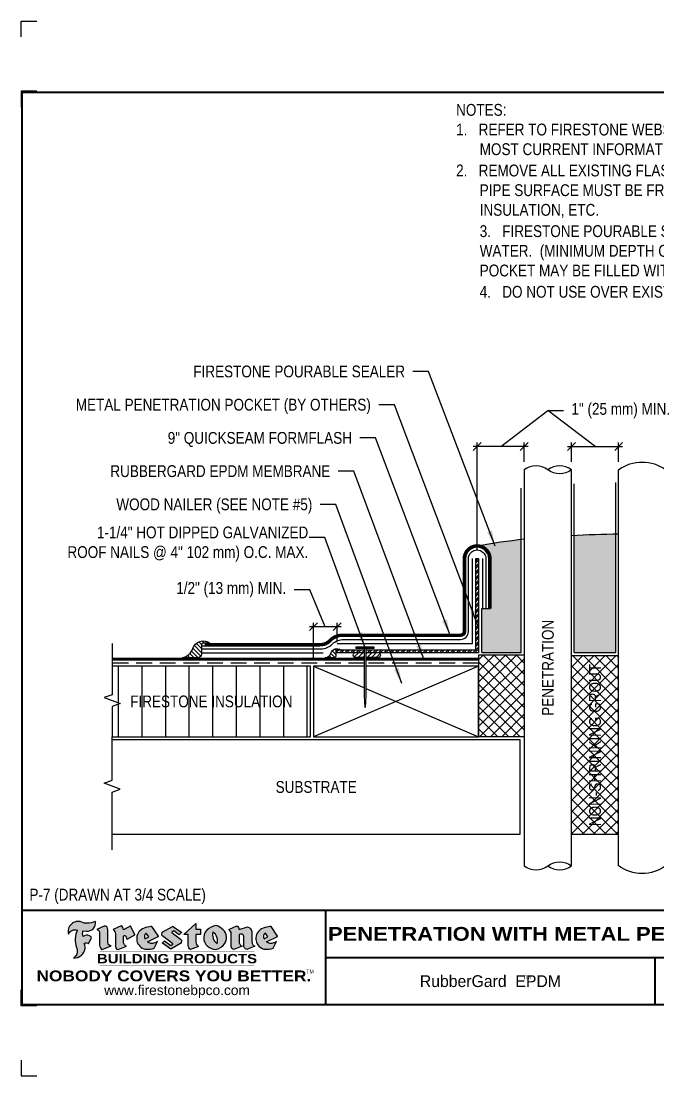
# Model space of a CAD drawing. Header units: inches. Extents: x 143.4 to 163.5, y -283.5 to -266.7.
# Drawn here: x 143.45 to 153.57, y -283.49 to -266.73 of the extents above; entities that cross this region are included whole.
import ezdxf
from ezdxf.enums import TextEntityAlignment as Align

# ---------------------------------------------------------------- set-up
doc = ezdxf.new("R2010")
doc.units = ezdxf.units.IN
doc.header["$MEASUREMENT"] = 0
doc.linetypes.add('HIDDEN', pattern=[0.375, 0.25, -0.125])
doc.layers.get('0').update_dxf_attribs({"linetype": 'CONTINUOUS'})
doc.layers.get('DEFPOINTS').update_dxf_attribs({"linetype": 'CONTINUOUS'})
for name, color, linetype in [('FSBP-ACCESSORY-OTHER', 7, 'CONTINUOUS'), ('FSBP-ADHESIVE', 1, 'HIDDEN'), ('FSBP-ANNO-NOTE', 7, 'CONTINUOUS'), ('FSBP-INSULATION', 7, 'CONTINUOUS'), ('FSBP-MEMBRANE', 7, 'CONTINUOUS'), ('FSBP-OTHER', 7, 'CONTINUOUS'), ('FSBP-SEALANTS', 1, 'CONTINUOUS'), ('FSBP-SUBSTRATE-GENERIC', 9, 'CONTINUOUS'), ('FSBP-TTLB', 7, 'CONTINUOUS'), ('FSBP-TTLB-BORDER', 7, 'CONTINUOUS'), ('FSBP-TTLB-TEXT', 7, 'CONTINUOUS'), ('FSBP-WOOD', 7, 'CONTINUOUS')]:
    doc.layers.add(name, color=color, linetype=linetype)
doc.styles.add('FSBP_ARIAL', font='arial.ttf')
doc.styles.add('FSBP_ARIAL_BOLD', font='')
doc.styles.add('FSBP_ARIAL_NAR', font='ARIALN.TTF')
doc.styles.add('FSBP_BANKGOTHIC', font='bgothm.ttf')
doc.styles.get('FSBP_ARIAL_BOLD').set_extended_font_data('Arial Black')
doc.linetypes.add('ZIGZAG', pattern='A,0.0001,-0.2,[131,ltypeshp.shx,S=0.2,R=0,X=-0.2,Y=0],-0.4,[131,ltypeshp.shx,S=0.2,R=180,X=0.2,Y=0],-0.2', length=0.8001)
doc.dimstyles.new('FSBP-DIM', dxfattribs={"dimtxt": 0.1875, "dimasz": 0.125, "dimexe": 0.0625, "dimexo": 0.125, "dimgap": 0.125, "dimtad": 0, "dimdec": 0, "dimzin": 1, "dimdsep": 46, "dimlunit": 4, "dimtxsty": 'FSBP_ARIAL_NAR', "dimblk": 'OBLIQUE', "dimcen": 0.09375, "dimdle": 0.0625, "dimclrd": 256, "dimclre": 256, "dimclrt": 256, "dimadec": 0, "dimazin": 0, "dimtfac": 1, "dimtdec": 0, "dimtmove": 1, "dimatfit": 3, "dimfxl": 1, "dimtolj": 1, "dimtzin": 0, "dimlwd": -1, "dimlwe": -1, "dimarcsym": 0})
doc.dimstyles.new('FSBP-LEADER', dxfattribs={"dimtxt": 0.1875, "dimasz": 0.25, "dimexe": 0.0625, "dimexo": 0.125, "dimgap": 0.125, "dimtad": 0, "dimtih": 1, "dimtoh": 1, "dimdec": 4, "dimzin": 0, "dimdsep": 46, "dimlunit": 4, "dimtxsty": 'FSBP_ARIAL_NAR', "dimcen": 0.09375, "dimclrd": 256, "dimclre": 256, "dimclrt": 256, "dimadec": 0, "dimazin": 0, "dimtfac": 1, "dimtdec": 4, "dimtofl": 0, "dimtmove": 0, "dimatfit": 3, "dimfxl": 1, "dimtolj": 1, "dimtzin": 0, "dimlwd": -1, "dimlwe": -1, "dimarcsym": 0})

# ---------------------------------------------------------------- blocks, each defined once
blk = doc.blocks.new('TTLB-EPDM_1')
at = {"layer": 'FSBP-TTLB-TEXT'}
h = blk.add_hatch(color=1, dxfattribs=at)
edge = h.paths.add_edge_path()
edge.add_arc((1.037309769669573, -0.1982514792917306), 0.1319107607348553, 264.0410451462098, 370.3106169565175)
edge.add_arc((1.027551646585694, 0.1214293576525799), 0.3273056962876235, 270.05058356628535, 295.23459397187514, ccw=False)
edge.add_arc((1.022801957313345, -0.06680179986895154), 0.1391656561713503, 249.3281275763668, 272.0749124149863, ccw=False)
edge.add_line((0.9736743133014443, -0.1970076156048179), (0.9474927838574558, -0.1852745150568325))
edge.add_arc((0.8939498971398288, -0.3394262635682071), 0.1631857907024099, 70.84590087378872, 194.3325259843273)
edge.add_arc((0.8444260109029493, -0.4259936440910768), 0.1179914261095279, 70.96950098067128, 156.9641407594482, ccw=False)
edge.add_arc((1.153141409296894, -0.4684497516079468), 0.3110405457095052, 150.3231137483159, 203.2084295854517)
edge.add_arc((0.7562495500622943, -0.6412608153899899), 0.1218587156617311, 0.8849157075190988, 24.34668939894999, ccw=False)
edge.add_arc((0.7493781665697374, -0.6475258110744375), 0.1289731377238325, -58.36655102076742, 3.6216782311386737, ccw=False)
edge.add_arc((0.8256699029544474, -0.5792158350996106), 0.1783301886510354, 267.2205474105585, 354.1381621173521)
edge.add_arc((0.7903121048625305, -0.6011409294291745), 0.212787892960859, 0.9996158580669322, 21.00503380861244)
edge.add_arc((1.01880712263941, -0.5666691048185161), 0.05136395668415847, 40.82117713173261, 125.52727787225791, ccw=False)
edge.add_line((1.057676976260041, -0.5330924682126437), (1.102776947655911, -0.4308018311949837))
edge.add_arc((1.040858222524664, -0.4699705673995949), 0.07326744446031509, 32.31675181867256, 66.31481236598174)
edge.add_arc((1.032262518825329, -0.5063316993097662), 0.1102246948011782, 69.8179132332389, 125.254734720681)
edge.add_arc((1.127708877207287, -0.368959353531244), 0.1659710644737306, 164.1569669952081, 196.5811013160487, ccw=False)
edge.add_line((0.9680425188342383, -0.3236487780942383), (1.023615334387159, -0.3294494641845773))
h = blk.add_hatch(color=1, dxfattribs=at)
edge = h.paths.add_edge_path()
edge.add_line((1.275239419159561, -0.6223407783464694), (1.415345367376062, -0.5660418822574371))
edge.add_arc((1.421019305783958, -0.5090099247487757), 0.05731350411836949, 181.9717871001989, 264.31851000495806, ccw=False)
edge.add_line((1.363739737527226, -0.5109819325197265), (1.363412352251203, -0.3102363679013962))
edge.add_arc((1.294263659668751, -0.3103491388303989), 0.06914878453844908, 0.0934405599591014, 72.42834396969012)
edge.add_line((1.315139561173908, -0.2444268274366692), (1.186839444240604, -0.3024209471341379))
edge.add_arc((1.175246268095289, -0.3585110609420917), 0.05727567197445628, -0.017399788185912257, 78.322067691347, ccw=False)
edge.add_line((1.232521937428658, -0.3585284546236807), (1.232574268422297, -0.555126496687123))
edge.add_arc((1.305699496415486, -0.5558575689677219), 0.07312888236350451, 179.4272023230205, 245.3845503102953)
h = blk.add_hatch(color=1, dxfattribs=at)
edge = h.paths.add_edge_path()
edge.add_line((1.792026821926584, -0.3839679064720229), (1.722158956877934, -0.2518542302253621))
edge.add_arc((1.720119655279638, -0.2529327078887852), 0.002306916790721817, 27.87197133405656, 117.3766794470751)
edge.add_line((1.719058846382097, -0.250884159729182), (1.610638460368705, -0.3070279753467702))
edge.add_arc((1.547088841662962, -0.3061026658494403), 0.06355635479880145, 359.165808011073, 425.8793658831422)
edge.add_line((1.573061729235633, -0.2480956029480268), (1.446879247402876, -0.3051325108639702))
edge.add_arc((1.407812067100189, -0.370357133046621), 0.07602957263902092, -3.441403975725109, 59.07992244284969, ccw=False)
edge.add_line((1.483704536400296, -0.3749210150788969), (1.483704536400296, -0.5723838140635706))
edge.add_arc((1.54053746518044, -0.568254406115083), 0.05698275005415228, 184.1557352478595, 255.3066498366543)
edge.add_line((1.526084036778343, -0.6233736605654059), (1.657291340682093, -0.570650514527486))
edge.add_arc((1.688298576827198, -0.5021390388423987), 0.0752015358480571, 207.5160880841914, 245.649226723163, ccw=False)
edge.add_arc((1.721050197024907, -0.4914488168456328), 0.1093332836229113, 179.4823365255141, 204.5537900001094, ccw=False)
edge.add_line((1.611721375809452, -0.4904610114968335), (1.611721375809452, -0.4126404716788983))
edge.add_arc((1.628589765097195, -0.414159299036043), 0.01693662875851176, 28.356188110622725, 174.8549701683585, ccw=False)
edge.add_arc((1.627340435522395, -0.4197189881350504), 0.02111886817708033, 22.216893572439517, 40.10213956426492, ccw=False)
edge.add_line((1.646891420738257, -0.4117336534413738), (1.666638796144639, -0.4549750258192233))
edge.add_arc((1.668737246926742, -0.4540167099035481), 0.002306916790685496, 204.545128184284, 299.6323508190091)
edge.add_line((1.669877862091766, -0.4560219186518992), (1.791128135493295, -0.3870515928837648))
edge.add_line((1.791128135493295, -0.3870515928837648), (1.792026821926584, -0.3839679064720229))
h = blk.add_hatch(color=1, dxfattribs=at)
h.paths.add_polyline_path([(2.063388732080512, -0.2583237030618903, 0.02524281661523788), (2.025024361750752, -0.2610532129309178, 0.1213611957758757), (1.901773912052249, -0.3008158885520373, 0.6151668103976068), (1.93274136141747, -0.6099060679591872, 0.05306812109568645), (1.967936229862175, -0.617865745600497, 0.1150932231766138), (2.099126721549737, -0.5994933789882708), (2.151195569562105, -0.4944891916583316, -0.08755405562188731), (2.104230609512001, -0.5187113292177372, -0.265591761123442), (1.992692314386659, -0.5010701623316862), (2.165347897647223, -0.4141184325909109, 0.4518949533370738), (2.166222728871162, -0.4107679608846269)])
h.paths.add_polyline_path([(2.014217313945437, -0.4188965037300676), (1.951113654018855, -0.4515330109460507, -0.3720533890450154), (1.973177450672722, -0.3607130665457561)], flags=16)
h = blk.add_hatch(color=1, dxfattribs=at)
edge = h.paths.add_edge_path()
edge.add_arc((2.260407392426802, -0.3775796671688782), 0.04152450223225729, 123.20805433950699, 232.2027298779723, ccw=False)
edge.add_line((2.237665217914071, -0.3428366421988329), (2.393535971665983, -0.2540943745380986))
edge.add_arc((2.394677353533142, -0.2560991469722482), 0.002306916790741334, 55.64644466176611, 119.65426054492559, ccw=False)
edge.add_line((2.395979141996861, -0.2541946229174954), (2.531809646140459, -0.3470380726374032))
edge.add_arc((2.530468902927946, -0.3489153772789875), 0.002306916790700397, -42.731101238422525, 54.4661353739603, ccw=False)
edge.add_line((2.532163440279987, -0.3504807552658491), (2.498457913851155, -0.3869673252714421))
edge.add_arc((2.496763376499139, -0.3854019472845934), 0.002306916790672934, 233.7527076894875, 317.26889876138785, ccw=False)
edge.add_line((2.495399362263356, -0.38726241234572), (2.413849913492982, -0.3274738082119626))
edge.add_arc((2.412485899257181, -0.3293342732731342), 0.002306916790720064, 53.75270768979358, 124.4135619297835)
edge.add_line((2.41118211687575, -0.3274311136421062), (2.382933981293377, -0.346782838468144))
edge.add_arc((2.38423776367478, -0.3486859980991606), 0.002306916790694898, 124.4135619293799, 231.8459020253626)
edge.add_line((2.382812599816248, -0.3505000469010184), (2.519899969301207, -0.4581994452042721))
edge.add_arc((2.494247019847682, -0.4908523236374461), 0.04152450223225742, -55.21225898295222, 51.84590202520428, ccw=False)
edge.add_line((2.517938320565804, -0.5249552055672808), (2.364434947484597, -0.6179520922513717))
edge.add_arc((2.36323960192349, -0.6159790200102006), 0.002306916790726996, 233.2955624372927, 301.20872157023314, ccw=False)
edge.add_line((2.361860787187538, -0.6178285429225383), (2.231266621301074, -0.5204709167214361))
edge.add_arc((2.232647938930649, -0.5186232623475259), 0.002306916790697672, 135.5134179846393, 233.21798691998708, ccw=False)
edge.add_line((2.231002150870836, -0.5170067083764565), (2.262839375599356, -0.4845937328397696))
edge.add_arc((2.264485163659225, -0.4862102868108537), 0.002306916790748497, 53.0352839999411, 135.513417985369, ccw=False)
edge.add_line((2.265872365996302, -0.4843670465239001), (2.361834678328762, -0.5565872257804898))
edge.add_arc((2.363221880665761, -0.5547439854936304), 0.002306916790627066, 233.0352840000685, 302.2362632414394)
edge.add_line((2.36445241715569, -0.5566953042850713), (2.39428499383348, -0.5378823484768844))
edge.add_arc((2.393054457343549, -0.5359310296853765), 0.002306916790685166, 302.2362632406177, 412.2027298768422)
edge.add_line((2.394468296066179, -0.5341081404551886), (2.234958295420142, -0.4103916733127022))
h = blk.add_hatch(color=1, dxfattribs=at)
edge = h.paths.add_edge_path()
edge.add_line((2.763460561272041, -0.2072496393923444), (2.763460561272041, -0.2969520779963801))
edge.add_arc((2.765767478062699, -0.2969520779963943), 0.00230691679065842, 179.9999999996471, 269.9999999996471)
edge.add_line((2.765767478062685, -0.2992589947870528), (2.835417693520355, -0.2992589947870528))
edge.add_arc((2.835417693520355, -0.3015659115777538), 0.002306916790701052, 0, 90, ccw=False)
edge.add_line((2.837724610311056, -0.3015659115777538), (2.837724610311056, -0.3790761307453892))
edge.add_arc((2.83541769352037, -0.3790761307453749), 0.002306916790686842, 269.99999999964706, 359.99999999964706, ccw=False)
edge.add_line((2.835417693520355, -0.3813830475360618), (2.765767478062685, -0.3813830475360618))
edge.add_arc((2.765767478062699, -0.3836899643267202), 0.00230691679065842, 90.00000000035294, 180.0000000003529)
edge.add_line((2.763460561272041, -0.3836899643267344), (2.763460561272041, -0.5033995910642801))
edge.add_arc((2.836735953378943, -0.5071368822038516), 0.07337063740681413, 177.0802527808789, 245.3249543133826)
edge.add_line((2.806105814540615, -0.5738080530967267), (2.674529557384915, -0.6226036013049594))
edge.add_arc((2.708610405062069, -0.564298408791804), 0.06753517344606039, 177.0345319916277, 239.6926428024901, ccw=False)
edge.add_line((2.641165668230087, -0.560804539009709), (2.641165668230087, -0.3836899643267344))
edge.add_arc((2.638858751439429, -0.3836899643267202), 0.00230691679065842, 359.9999999996471, 449.999999999647)
edge.add_line((2.638858751439443, -0.3813830475360618), (2.572857950769389, -0.3813830475360618))
edge.add_line((2.572857950769389, -0.3813830475360618), (2.763460561272041, -0.2072496393923444))
h = blk.add_hatch(color=1, dxfattribs=at)
edge = h.paths.add_edge_path(flags=16)
edge.add_arc((2.940363509127394, -0.4847985213681437), 0.1684614578629418, 344.5558804047865, 417.0140046669545)
edge.add_arc((3.194458079644619, -0.3883534532477785), 0.1684614578629414, 164.5558804047864, 237.0140046669546)
edge = h.paths.add_edge_path()
edge.add_arc((3.069375116502199, -0.4399344555144872), 0.1828726885096673, 136.0914512150047, 191.213418978326)
edge.add_arc((3.064939550433406, -0.4318234379590333), 0.1803148804748503, 194.0167254156723, 240.6663730831859)
edge.add_arc((3.098047041778981, -0.3845058757092554), 0.2378525180183701, 239.2975390661776, 264.2889872773176)
edge.add_arc((3.04884478212623, -0.4190232383793012), 0.203760689247156, 277.1986764832036, 326.503572961274)
edge.add_arc((3.077739326803546, -0.4341046616465112), 0.171374865791709, 325.3768876809902, 406.3828327799087)
edge.add_arc((3.011839488065919, -0.4896144380417797), 0.2571945645850002, 44.28462553519766, 73.82901434867304)
edge.add_arc((3.117152499586992, -0.4983433120546693), 0.2579560664039132, 97.50292863483666, 134.1039137579027)
h = blk.add_hatch(color=1, dxfattribs=at)
edge = h.paths.add_edge_path()
edge.add_line((3.322690228557462, -0.5721896537377091), (3.322690228557462, -0.3749210150788969))
edge.add_arc((3.246797759257384, -0.3703571330465745), 0.076029572638996, 356.5585960242387, 419.0799224428129)
edge.add_line((3.285864939560099, -0.3051325108639702), (3.412047421392799, -0.2480956029480268))
edge.add_arc((3.386074533820159, -0.3061026658494941), 0.06355635479883807, 0.3962622833877276, 65.87936588318718, ccw=False)
edge.add_line((3.449629368605429, -0.3056631084210863), (3.580526418688805, -0.2593848434574539))
edge.add_arc((3.555744121700958, -0.3530904070730321), 0.09692726601172152, 2.366977007666776, 75.18615851992018, ccw=False)
edge.add_line((3.652588689330287, -0.3490873311063041), (3.652588689330287, -0.4883770011386872))
edge.add_arc((3.761877549389556, -0.4914934052703811), 0.1093332836229047, 178.3666365323574, 204.5537900000422)
edge.add_arc((3.729125929191727, -0.5021836272670953), 0.07520153584796169, 207.5160880841711, 245.2240541443093)
edge.add_line((3.697611150971852, -0.5704631245385627), (3.572585913552643, -0.6207021253773775))
edge.add_arc((3.59534718600759, -0.5526356419907701), 0.07177131519198746, 180.3328587115751, 251.51018566665869, ccw=False)
edge.add_line((3.523577081955409, -0.5530525936986663), (3.523577081955409, -0.4153032515383615))
edge.add_arc((3.486319529276879, -0.4148773504126441), 0.0372599868942854, 359.3450650296066, 449.0500281941028)
edge.add_arc((3.482769874121713, -0.4419622099033496), 0.06447454900600783, 86.29402372314017, 119.8211331593848)
edge.add_line((3.450707067966732, -0.3860252459975726), (3.450707067966732, -0.4904610114968335))
edge.add_arc((3.560035889182251, -0.491448816845647), 0.1093332836229751, 179.4823365255069, 204.5537900001023)
edge.add_arc((3.527284268984408, -0.5021390388424952), 0.07520153584796385, 207.5160880841699, 245.6492267231416)
edge.add_line((3.496277032839316, -0.570650514527486), (3.365069728935509, -0.6233736605654059))
edge.add_arc((3.37950248606194, -0.5682868177318081), 0.05694615642555727, 183.9298782390169, 255.318496325343, ccw=False)
h = blk.add_hatch(color=1, dxfattribs=at)
h.paths.add_polyline_path([(3.957695472291277, -0.2583237030618903, 0.02524281661523822), (3.919331101961575, -0.2610532129309178, 0.1085638477195505), (3.807890832595604, -0.2939221658134414, 0.6425897848490651), (3.827048101628293, -0.6099060679591872, 0.05306812109569052), (3.862242970072884, -0.617865745600497, 0.1150932231766133), (3.993433461760503, -0.5994933789882708), (4.045502309772871, -0.4944891916583316, -0.08755405562189084), (3.998537349722767, -0.5187113292177372, -0.2655917611234366), (3.886999054597368, -0.5010701623316862), (4.059654637857989, -0.4141184325909109, 0.4518949533370731), (4.060529469081928, -0.4107679608846269)])
h.paths.add_polyline_path([(3.90852405415626, -0.4188965037300676), (3.845420394229677, -0.4515330109460507, -0.3720533890450147), (3.867484190883488, -0.3607130665457561)], flags=16)
at = {"layer": 'DEFPOINTS', "linetype": 'Continuous', "ltscale": 1.75}
for points in [[(-0.015625, 13.88083333333333), (-0.015625, 14.13083333333333), (0.234375, 14.13083333333333)], [(-0.015625, -2.380833333333342), (-0.015625, -2.630833333333342), (0.234375, -2.630833333333342)]]:
    blk.add_lwpolyline(points, dxfattribs=at)
at = {"layer": 'DEFPOINTS', "color": 1}
for points in [[(0.234375, 13.015625), (-0.015625, 13.015625), (-0.015625, 12.765625)], [(0.234375, -1.515625), (-0.015625, -1.515625), (-0.015625, -1.265625)]]:
    blk.add_lwpolyline(points, dxfattribs=at)
at = {"layer": 'FSBP-TTLB', "const_width": 0.03125}
for points in [[(0, 0), (0, -1.5), (20, -1.5), (20, 0), (0, 0)], [(4.825208527206769, 0), (4.825208527206769, -0.75)], [(4.825208527206769, -0.75), (15.84028770518938, -0.75)], [(4.825208527206769, -0.75), (4.825208527206769, -1.5)]]:
    blk.add_lwpolyline(points, dxfattribs=at)
at = {"layer": 'FSBP-TTLB-BORDER', "const_width": 0.03125}
blk.add_lwpolyline([(20, 0), (20, 13), (0, 13), (0, 0)], dxfattribs=at)
at = {"layer": 'FSBP-TTLB-TEXT', "color": 1}
blk.add_line((0.7358432058323388, -0.379822754145593), (0.7358432058323388, -0.379822754145593), dxfattribs=at)
for points in [[(1.023615323725323, -0.3294494630716969, 0.5000510906601082), (1.167090420776901, -0.1746414942047778, -0.1103304102359608), (1.027840608309816, -0.2058762110801382, -0.09957876667165425), (0.9736743133014443, -0.1970076156048179), (0.9474927838574558, -0.1852745150568325, 0.5978159689075124), (0.7358432058323388, -0.379822754145593, -0.3938834584182213), (0.8828996422548698, -0.3144510229727047, 0.2349406564350952), (0.86727108227484, -0.5910237178633082, -0.1027304183841549), (0.8780937320133262, -0.6393788197974146, -0.2772692352614086), (0.8170223912655956, -0.7573362346216896, 0.3985429150902959), (1.003067614090241, -0.5974286950643517, 0.0875124847930418), (0.9889600163401155, -0.5248671157293501, -0.3874031597924062), (1.057676976260041, -0.5330924682126437), (1.102776947655911, -0.4308018311949837, 0.1494423498871741), (1.07029056398062, -0.4028746979725923, 0.2467195073738216), (0.9686394281704906, -0.4163228904100862, -0.1424285161541127), (0.9680425188342383, -0.3236487780942383), (1.023615334387159, -0.3294494641845773)], [(2.166222728871162, -0.4107679608846269), (2.063388732080512, -0.2583237030618903, 0.02524281661523788), (2.025024361750752, -0.2610532129309178, 0.1085638477195265), (1.913584092384895, -0.2939221658134414, 0.6425897848491228), (1.93274136141747, -0.6099060679591872, 0.05306812109568648), (1.967936229862175, -0.617865745600497, 0.1150932231766137), (2.099126721549737, -0.5994933789882708), (2.151195569562105, -0.4944891916583316, -0.0875540556218873), (2.104230609512001, -0.5187113292177372, -0.2655917611234418), (1.992692314386659, -0.5010701623316862), (2.165347897647223, -0.4141184325909109)], [(2.763460561272041, -0.2072496393923444), (2.763460561272041, -0.2969520779963801, 0.4142135623730958), (2.765767478062685, -0.2992589947870528), (2.835417693520355, -0.2992589947870528, -0.414213562373095), (2.837724610311056, -0.3015659115777538), (2.837724610311056, -0.3790761307453892, -0.4142135623730938), (2.835417693520355, -0.3813830475360618), (2.765767478062685, -0.3813830475360618, 0.4142135623730958), (2.763460561272041, -0.3836899643267344), (2.763460561272041, -0.5033995910642801, 0.3068985753588853), (2.806105814540615, -0.5738080530967267), (2.674529557384915, -0.6226036013049594, -0.2804194150632976), (2.641165668230087, -0.560804539009709), (2.641165668230087, -0.3836899643267344, 0.414213562373095), (2.638858751439443, -0.3813830475360618), (2.572857950769389, -0.3813830475360618), (2.763460561272041, -0.2072496393923444)], [(4.060529469081928, -0.4107679608846269), (3.957695472291277, -0.2583237030618903, 0.02524281661523788), (3.919331101961575, -0.2610532129309178, 0.1085638477195265), (3.807890832595604, -0.2939221658134414, 0.6425897848491228), (3.827048101628293, -0.6099060679591872, 0.05306812109568648), (3.862242970072884, -0.617865745600497, 0.1150932231766137), (3.993433461760503, -0.5994933789882708), (4.045502309772871, -0.4944891916583316, -0.0875540556218873), (3.998537349722767, -0.5187113292177372, -0.2655917611234418), (3.886999054597368, -0.5010701623316862), (4.059654637857989, -0.4141184325909109)], [(4.059654637857989, -0.4141184325909109, 0.4518949533370731), (4.060529469081928, -0.4107679608846269, 0.4518949533370731)]]:
    blk.add_lwpolyline(points, format="xyb", dxfattribs=at)
for points in [[(1.275239419159561, -0.6223407783464694), (1.415345367376062, -0.5660418822574371, -0.3756100036733062), (1.363739737527226, -0.5109819325197265), (1.363412352251203, -0.3102363679013962, 0.3265360292958048), (1.315139561173908, -0.2444268274366692), (1.186839444240604, -0.3024209471341379, -0.3557863980845349), (1.232521937428658, -0.3585284546236807), (1.232574268422297, -0.555126496687123, 0.2960110723418457)], [(1.792026821926584, -0.3839679064720229), (1.722158956877934, -0.2518542302253621, 0.4116839150163434), (1.719058846382097, -0.250884159729182), (1.610638460368705, -0.3070279753467702, 0.2996033003794034), (1.573061729235633, -0.2480956029480268), (1.446879247402876, -0.3051325108639702, -0.2797757560995365), (1.483704536400296, -0.3749210150788969), (1.483704536400296, -0.5723838140635706, 0.320828638474519), (1.526084036778343, -0.6233736605654059), (1.657291340682093, -0.570650514527486, -0.1679398621276611), (1.621603752698661, -0.5368819723450571, -0.1098333365370753), (1.611721375809452, -0.4904610114968335), (1.611721375809452, -0.4126404716788983, -0.743334502655012), (1.64349420176768, -0.4061152228778298, -0.07819791644735608), (1.646891420738257, -0.4117336534413738), (1.666638796144639, -0.4549750258192233, 0.4404648714563479), (1.669877862091766, -0.4560219186518992), (1.791128135493295, -0.3870515928837648)], [(2.234958295420142, -0.4103916733127022, -0.5150044486718882), (2.237665217914071, -0.3428366421988329), (2.393535971665983, -0.2540943745380986, -0.2867822934100265), (2.395979141996861, -0.2541946229174954), (2.531809646140459, -0.3470380726374032, -0.4515027974650387), (2.532163440279987, -0.3504807552658491), (2.498457913851155, -0.3869673252714421, -0.3814439164929681), (2.495399362263356, -0.38726241234572), (2.413849913492982, -0.3274738082119626, 0.3184718635035665), (2.41118211687575, -0.3274311136421062), (2.382933981293377, -0.346782838468144, 0.5064094529656681), (2.382812599816248, -0.3505000469010184), (2.519899969301207, -0.4581994452042721, -0.5043597839115849), (2.517938320565804, -0.5249552055672808), (2.364434947484597, -0.6179520922513717, -0.3053163970316367), (2.361860787187538, -0.6178285429225383), (2.231266621301074, -0.5204709167214361, -0.4541703869768119), (2.231002150870836, -0.5170067083764565), (2.262839375599356, -0.4845937328397696, -0.3762644290664977), (2.265872365996302, -0.4843670465239001), (2.361834678328762, -0.5565872257804898, 0.3114700032088108), (2.36445241715569, -0.5566953042850713), (2.39428499383348, -0.5378823484768844, 0.520381097387146), (2.394468296066179, -0.5341081404551886)], [(2.937624918725987, -0.3131105398334029, 0.2452625673097023), (2.889993533867141, -0.4754966266250307, 0.2064059665179019), (2.976604338974084, -0.5890186876871866, 0.1094800500670344), (3.074378098474654, -0.6211778035979165, 0.2185147641853038), (3.218764944843201, -0.5314757029352819, 0.3689489483072479), (3.195959963110113, -0.3100352223135445, 0.1296305888694145), (3.0834694040758, -0.242595816912754, 0.1610736375384317)], [(3.322690228557462, -0.5721896537377091), (3.322690228557462, -0.3749210150788969, 0.2797757560995341), (3.285864939560099, -0.3051325108639702), (3.412047421392799, -0.2480956029480268, -0.2937618496109166), (3.449629368605429, -0.3056631084210863), (3.580526418688805, -0.2593848434574539, -0.3288760160581939), (3.652588689330287, -0.3490873311063041), (3.652588689330287, -0.4883770011386872, 0.114762897203527), (3.662431105063263, -0.536926560769686, 0.166032965990522), (3.697611150971852, -0.5704631245385627), (3.572585913552643, -0.6207021253773775, -0.3209557512194564), (3.523577081955409, -0.5530525936986663), (3.523577081955409, -0.4153032515383615, 0.4127061514896111), (3.48693727661589, -0.3776224848030694, 0.1473421876160361), (3.450707067966732, -0.3860252459975726), (3.450707067966732, -0.4904610114968335, 0.1098333365370753), (3.460589444855941, -0.5368819723450855, 0.1679398621276611), (3.496277032839316, -0.570650514527486), (3.365069728935509, -0.6233736605654059, -0.3219729545308964), (3.322690228557462, -0.5721896537377091, 29.1476284739)], [(1.951113654018855, -0.4515330109460507), (2.014217313945437, -0.4188965037300676), (1.973177450672722, -0.3607130665457561, 0.3720533890450154)], [(3.10274193015772, -0.5296595419651595, 0.3271311138286319), (3.032079658614293, -0.3434924326507627, 0.3271311138286322)], [(3.845420394229677, -0.4515330109460507), (3.90852405415626, -0.4188965037300676), (3.867484190883488, -0.3607130665457561, 0.3720533890450154)]]:
    blk.add_lwpolyline(points, format="xyb", close=True, dxfattribs=at)
at = {"layer": 'FSBP-TTLB-TEXT'}
for points, const_width in [([(1.233926579809207, -0.6584455781731435), (3.691229482685259, -0.6584455781731577)], 0.0078125), ([(10.06152282927678, -0.75), (10.06152282927678, -1.5)], 0.03125), ([(1.233926579809207, -0.8761560960495984), (3.691229482685259, -0.8761560960495842)], 0.0078125)]:
    blk.add_lwpolyline(points, dxfattribs=dict(at, const_width=const_width))
at = {"layer": 'FSBP-TTLB-TEXT', "color": 1}
for centre, start, end in [((1.789987520328282, -0.3850463841354355), 299.6323508193319, 27.87197133380463), ((2.164310260790558, -0.412058050385383), 296.7304547840455, 34.00233684987403)]:
    blk.add_arc(centre, 0.00230691679068068, start, end, dxfattribs=at)
at = {"layer": 'FSBP-TTLB-TEXT', "lineweight": 18, "style": 'FSBP_ARIAL_BOLD'}
blk.add_text('BUILDING PRODUCTS', height=0.1484375, dxfattribs=at).set_placement((2.462578031247233, -0.7673008371113639), align=Align.MIDDLE_CENTER)
at = {"layer": 'FSBP-TTLB-TEXT', "color": 1}
for s, height, style, p in [('NOBODY COVERS YOU BETTER.', 0.171875, 'FSBP_ARIAL_BOLD', (2.412604263603384, -1.041650450587369)), ('TM', 0.0625, 'FSBP_BANKGOTHIC', (4.576671173373001, -0.9725745042934193))]:
    blk.add_text(s, height=height, dxfattribs=dict(at, style=style)).set_placement(p, align=Align.MIDDLE_CENTER)
at = {"layer": 'FSBP-TTLB-TEXT'}
for s, height, style, p in [('RubberGard  EPDM', 0.1875, 'FSBP_BANKGOTHIC', (7.443365678241776, -1.125)), ('TM', 0.0625, 'FSBP_BANKGOTHIC', (8.023397742165457, -1.062518816683806)), ('www.firestonebpco.com', 0.15625, 'FSBP_ARIAL', (2.462578031247233, -1.268657306740124))]:
    blk.add_text(s, height=height, dxfattribs=dict(at, style=style)).set_placement(p, align=Align.MIDDLE_CENTER)
for tag, height, style, p in [('MAXIMUM_WARRANTY', 0.1875, 'FSBP_ARIAL_BOLD', (18.03987100774941, 0.2240244307510579)), ('ACCPT_SYSTEMS', 0.21875, 'FSBP_ARIAL', (12.49438170418193, -1.125))]:
    blk.add_attdef(tag, text='', height=height, dxfattribs=dict(at, style=style)).set_placement(p, align=Align.MIDDLE_LEFT)
for tag, height, style, p in [('DETAIL_DESCP_LINE_1', 0.21875, 'FSBP_ARIAL_BOLD', (10.33118450231211, -0.3736318192489421)), ('ISSUE_REV_DATE', 0.21875, 'FSBP_ARIAL', (16.84069633627263, -0.7282559425942452)), ('DETAIL_NUMBER', 0.4375, 'FSBP_ARIAL', (18.91941590748775, -0.8931630692489421))]:
    blk.add_attdef(tag, text='', height=height, dxfattribs=dict(at, style=style)).set_placement(p, align=Align.MIDDLE_CENTER)
blk = doc.blocks.new('_OBLIQUE')
at = {"color": 0, "linetype": 'ByBlock'}
blk.add_line((-0.5, -0.5), (0.5, 0.5), dxfattribs=at)
blk = doc.blocks.new('*D4')
at = {"layer": 'DEFPOINTS', "color": 0, "transparency": 16777216}
for p in [(148.0946951675254, -276.3491102625803), (148.4696951675254, -276.7182602134812), (148.0946951675254, -276.9744951200319)]:
    blk.add_point(p, dxfattribs=at)
at = {"layer": 'FSBP-ANNO-NOTE', "transparency": 16777216}
for p, q in [((148.0352558719007, -275.7622619946077), (147.7852558719007, -275.7622619946077)), ((148.2821951675254, -276.3491102625803), (148.0352558719007, -275.7622619946077)), ((148.5321951675254, -276.3491102625803), (148.0321951675254, -276.3491102625803)), ((148.0946951675254, -276.8494951200319), (148.0946951675254, -276.2866102625803)), ((148.4696951675254, -276.5932602134812), (148.4696951675254, -276.2866102625803))]:
    blk.add_line(p, q, dxfattribs=at)
at = {"layer": 'FSBP-ANNO-NOTE', "transparency": 16777216, "xscale": 0.125, "yscale": 0.125, "zscale": 0.125, "rotation": 180}
blk.add_blockref('_OBLIQUE', (148.0946951675254, -276.3491102625803), dxfattribs=at)
at = {"layer": 'FSBP-ANNO-NOTE', "transparency": 16777216, "xscale": 0.125, "yscale": 0.125, "zscale": 0.125}
blk.add_blockref('_OBLIQUE', (148.4696951675254, -276.3491102625803), dxfattribs=at)
at = {"layer": 'FSBP-ANNO-NOTE', "transparency": 16777216, "insert": (147.6602558719007, -275.7622619946077), "char_height": 0.1875, "attachment_point": 6, "style": 'FSBP_ARIAL_NAR'}
blk.add_mtext('\\A1;1/2" (13 mm) MIN.', dxfattribs=at)
blk = doc.blocks.new('*D5')
at = {"layer": 'DEFPOINTS', "color": 0, "transparency": 16777216}
for p in [(150.6962576675254, -273.4866746637776), (151.4442508061703, -273.8558246146786), (150.6962576675254, -275.2651352134812)]:
    blk.add_point(p, dxfattribs=at)
at = {"layer": 'FSBP-ANNO-NOTE', "transparency": 16777216}
for p, q in [((151.0702542368479, -273.4866746637776), (151.8192508061704, -272.9158336573396)), ((151.8192508061704, -272.9158336573396), (152.0692508061704, -272.9158336573396)), ((151.5067508061703, -273.4866746637776), (150.6337576675254, -273.4866746637776)), ((150.6962576675254, -275.1401352134812), (150.6962576675254, -273.4241746637776)), ((151.4442508061703, -273.7308246146786), (151.4442508061703, -273.4241746637776))]:
    blk.add_line(p, q, dxfattribs=at)
at = {"layer": 'FSBP-ANNO-NOTE', "transparency": 16777216, "xscale": 0.125, "yscale": 0.125, "zscale": 0.125, "rotation": 180}
blk.add_blockref('_OBLIQUE', (150.6962576675254, -273.4866746637776), dxfattribs=at)
at = {"layer": 'FSBP-ANNO-NOTE', "transparency": 16777216, "xscale": 0.125, "yscale": 0.125, "zscale": 0.125}
blk.add_blockref('_OBLIQUE', (151.4442508061703, -273.4866746637776), dxfattribs=at)
at = {"layer": 'FSBP-ANNO-NOTE', "transparency": 16777216, "insert": (152.1942508061704, -272.9158336573396), "char_height": 0.1875, "attachment_point": 4, "style": 'FSBP_ARIAL_NAR'}
blk.add_mtext('\\A1;1" (25 mm) MIN.', dxfattribs=at)
blk = doc.blocks.new('FSBP_HOT-DIPPED-NAIL')
at = {"layer": 'FSBP-ACCESSORY-OTHER'}
blk.add_lwpolyline([(0, 0.1875), (0, -0.1875), (-0.03125, -0.1875), (-0.03125000000005684, 0.1875)], close=True, dxfattribs=at)
blk.add_lwpolyline([(0, 0.015625), (1, 0.015625), (1.25, 0), (1, -0.015625), (0, -0.015625)], dxfattribs=at)

msp = doc.modelspace()

# ---------------------------------------------------------------- hatches: boundary and pattern name
at = {"layer": 'FSBP-ACCESSORY-OTHER'}
h = msp.add_hatch(dxfattribs=at)
h.set_pattern_fill('STEEL', color=256, scale=0.5, style=0)
h.set_pattern_definition([(45, (0.1360484307008392, -69.22703899694173), (-0.04419417382415922, 0.04419417382415922), []), (45, (0.1360484307008392, -69.19578899694173), (-0.04419417382415922, 0.04419417382415922), [])])
h.paths.add_polyline_path([(150.7196951675254, -275.2651352134812), (150.6728201675254, -275.2651352134812), (150.6728201675254, -276.7182602134812), (150.4970389175254, -276.7182602134812), (148.9266751215267, -276.7182602134812), (148.9266751215267, -276.7651352134812), (150.7196951675254, -276.7651352134812)])
h.paths.add_polyline_path([(148.9032376215267, -276.7182602134812), (148.4696951675254, -276.7182602134812), (148.4696951675254, -276.7651352134812), (148.9032376215267, -276.7651352134812)])
at = {"layer": 'FSBP-INSULATION'}
h = msp.add_hatch(dxfattribs=at)
h.set_pattern_fill('LINE', color=256, scale=3, angle=90, style=0)
h.set_pattern_definition([(90, (-0.5045765692993882, -73.90623597925111), (-0.375, 2.296136913416957e-17), [])])
h.paths.add_polyline_path([(148.0478201675254, -278.0994951200319), (148.0478201675254, -276.9744951200319), (144.8937075868823, -276.9744951200319), (144.8937075868822, -277.4304137448133), (144.7649195828453, -277.4772887448133), (145.0224955909191, -277.5710387448133), (144.8937075868823, -277.6179137448133), (144.8937075868823, -278.0994951200319)])
h.paths.add_polyline_path([(145.1334194877086, -277.6824483089812), (147.808108266699, -277.6824483089812), (147.808108266699, -277.3914140320371), (145.1334194877086, -277.3914140320371)], flags=24)
at = {"layer": 'FSBP-OTHER'}
h = msp.add_hatch(dxfattribs=at)
h.set_pattern_fill('ANSI37', color=256, style=0)
h.set_pattern_definition([(45, (6.252776074688882e-13, -74.7490746702932), (-0.08838834764831843, 0.08838834764831845), []), (135, (6.252776074688882e-13, -74.7490746702932), (-0.08838834764831845, -0.08838834764831843), [])])
h.paths.add_polyline_path([(151.4442508061703, -276.799272389991), (150.7245215564383, -276.799272389991), (150.7245215564383, -278.0994951200319), (151.4442508061703, -278.0994951200319)])
h.paths.add_polyline_path([(152.1942508061703, -279.6463701200319), (152.9442508061703, -279.6463701200319), (152.9442508061703, -276.814301703492), (152.1942508061703, -276.814301703492)])
h.paths.add_polyline_path([(154.4442508061703, -278.0994951200319), (155.1639800559024, -278.0994951200319), (155.1639800559025, -276.799272389991), (154.4442508061703, -276.799272389991)])
h.paths.add_polyline_path([(152.7147679446423, -279.5674245031671), (152.7147679446423, -276.8932473203567), (152.4237336676983, -276.8932473203567), (152.4237336676983, -279.5674245031671)], flags=24)
at = {"layer": 'FSBP-SEALANTS'}
h = msp.add_hatch(dxfattribs=at)
h.set_pattern_fill('AR-SAND', color=256, scale=0.025, style=0)
h.set_pattern_definition([(37.50000000000001, (0.1360484307008392, -69.22703899694173), (-0.001574833952740204, 0.04817059422532897), [0, -0.03800000000000001, 0, -0.0425, 0, -0.040625]), (7.499999999999999, (0.1360484307008392, -69.22703899694173), (0.04424441763169318, 0.07055365163074351), [0, -0.0205, 0, -0.03425, 0, -0.013125]), (327.5, (0.1052984307008392, -69.22703899694173), (0.07785354654378739, 0.0001414763384241069), [0, -0.0125, 0, -0.04500000000000001, 0, -0.05875]), (317.5, (0.1052984307008392, -69.22703899694173), (0.07515316511430735, 0.02194188912335623), [0, -0.00625, 0, -0.0295, 0, -0.03375])])
h.paths.add_polyline_path([(151.3973758061699, -274.9594109868241, 0.01161937115672011), (150.6958493009532, -275.0623490956107, -0.4043529632896356), (150.9042508061704, -275.2638264394354), (150.9042508061702, -276.0620102134812), (150.7707714100911, -276.0620102134812), (150.7707714100911, -276.7576654110557), (151.3973758061699, -276.7576654110557)])
h.paths.add_polyline_path([(152.9018384921515, -274.8746749144419, 0.01228106908814885), (152.2382720996713, -274.8977507599996), (152.2382720996713, -276.7576654110557), (152.9018384921515, -276.7576654110557)])
h.paths.add_polyline_path([(154.9842508061703, -275.2638264394354, -0.4043529632895168), (155.1926523113873, -275.0623490956107, 0.01174016976443966), (154.4838094136898, -274.9585123316591), (154.4838094136899, -276.753256559679), (155.1194018413161, -276.753256559679), (155.1194018413161, -276.0620102134812), (154.9842508061704, -276.0620102134812)])
h = msp.add_hatch(dxfattribs=at)
h.set_pattern_fill('ANSI31', color=256, scale=0.375, angle=90, style=0)
h.set_pattern_definition([(135, (-2.056929089645081, -17.6187272489953), (-0.03314563036811942, -0.03314563036811941), [])])
edge = h.paths.add_edge_path()
edge.add_line((146.4471807007321, -276.6096994964827), (146.3468509232206, -276.6096994964827))
edge.add_arc((146.3468509232206, -276.6409494964827), 0.03125, 90, 180)
edge.add_line((146.3156009232206, -276.6409494964827), (146.3156009232206, -276.7806369964827))
edge.add_arc((146.2531009232206, -276.7806369964827), 0.0625, -89.99999999997402, 0, ccw=False)
edge.add_line((146.2531009232206, -276.8431369964827), (146.0136730988989, -276.8431369964827))
edge.add_arc((145.9673576979255, -276.6281923262771), 0.2198779834751552, 282.1599411504431, 341.8454340414346)
edge.add_arc((146.3434879843821, -276.7520654319648), 0.1761256341641532, 53.93214887801912, 161.6790738367775, ccw=False)
h = msp.add_hatch(dxfattribs=at)
h.set_pattern_fill('ANSI31', color=256, scale=0.375, angle=90, style=0)
h.set_pattern_definition([(135, (0, 0), (-0.03314563036811942, -0.03314563036811941), [])])
edge = h.paths.add_edge_path()
edge.add_line((148.526883140707, -276.7182602134812), (148.4696951675254, -276.7182602134812))
edge.add_arc((148.4696951675254, -276.7360727134812), 0.01781249999993406, 89.99999999981716, 179.9999999998171)
edge.add_line((148.4518826675254, -276.7360727134811), (148.4518826675254, -276.8075119964826))
edge.add_arc((148.4162576675254, -276.8075119964827), 0.03562500000003865, -89.9999999999086, 9.140421752817929e-11, ccw=False)
edge.add_line((148.4162576675255, -276.8431369964827), (148.2797838076621, -276.8431369964826))
edge.add_arc((148.2637517009451, -276.7286942719036), 0.1155602252284038, 277.9745821090854, 340.1932145819323)
edge.add_arc((148.4677782923875, -276.799408796706), 0.1003916114735466, 53.932148877973304, 161.6790738367333, ccw=False)
h = msp.add_hatch(dxfattribs=at)
h.set_pattern_fill('ANSI31', color=256, scale=0.4, style=0)
h.set_pattern_definition([(45, (-88.50457656929939, -126.441235979251), (-0.03535533905932738, 0.03535533905932738), [])])
h.paths.add_polyline_path([(149.1297744735274, -276.7651352134812), (148.9266751215267, -276.7651352134812), (148.9266751215267, -276.8326352134812), (149.1297744735274, -276.8326352134812, 1)])
h.paths.add_polyline_path([(148.9032376215267, -276.7651352134812), (148.7547744735274, -276.7651352134812, 1), (148.7547744735274, -276.8326352134812), (148.9032376215267, -276.8326352134812)])

# ---------------------------------------------------------------- linework, layer by layer
at = {"layer": 'FSBP-ACCESSORY-OTHER'}
for points in [[(148.9266751215267, -276.7182602134812), (150.4970389175254, -276.7182602134812), (150.6728201675254, -276.7182602134812), (150.6728201675254, -275.2651352134812), (150.7196951675254, -275.2651352134812), (150.7196951675254, -276.7651352134812), (150.7196951675254, -276.7651352134812), (148.9266751215267, -276.7651352134812)], [(148.9032376215267, -276.7651352134812), (148.4696951675254, -276.7651352134812), (148.4696951675254, -276.7182602134812), (148.9032376215267, -276.7182602134812)]]:
    msp.add_lwpolyline(points, dxfattribs=at)
at = {"layer": 'FSBP-ADHESIVE', "linetype": 'ZIGZAG', "ltscale": 0.17}
for p, q in [((151.39737580617, -276.7576654110557), (151.3973758061699, -274.1506741839003)), ((152.2382720996713, -276.7576654110557), (152.2382720996713, -274.0774827611226)), ((152.9018384921516, -276.7576654110555), (152.9018384921515, -274.0600631085084)), ((150.6166218368844, -275.2651352134812), (150.6166218368844, -276.6211707377803)), ((150.7786230931757, -275.2651352134812), (150.7786230931757, -276.0620102134812)), ((150.7707714100911, -276.7576654110557), (150.7707714100911, -276.0620102134812)), ((150.6166218368844, -276.6211707377803), (148.4696951675254, -276.6211707377803)), ((148.2499693546711, -276.7728244964827), (146.3156009232206, -276.7728244964834)), ((150.7707714100911, -276.7576654110557), (151.39737580617, -276.7576654110557)), ((152.2382720996715, -276.7576654110557), (152.9018384921515, -276.7576654110557))]:
    msp.add_line(p, q, dxfattribs=at)
at = {"layer": 'FSBP-ADHESIVE', "linetype": 'HIDDEN'}
for p, q in [((148.9032376215267, -276.9276201200319), (144.8937075868822, -276.9276201200319)), ((150.7196951675254, -276.9276201200319), (148.9266751215267, -276.9276201200319))]:
    msp.add_line(p, q, dxfattribs=at)
at = {"layer": 'FSBP-ANNO-NOTE'}
for p, q in [((152.5692508061704, -273.4866746637776), (151.8192508061704, -272.9158336573396)), ((152.1317508061704, -273.4866746637776), (153.0067508061704, -273.4866746637776)), ((152.1942508061704, -273.7308246146786), (152.1942508061704, -273.4241746637776)), ((152.9442508061704, -273.7308246146786), (152.9442508061704, -273.4241746637776))]:
    msp.add_line(p, q, dxfattribs=at)
at = {"layer": 'FSBP-INSULATION'}
msp.add_lwpolyline([(144.8937075868823, -276.6165744964827), (144.8937075868822, -277.4304137448133), (144.7649195828453, -277.4772887448133), (145.0224955909191, -277.5710387448133), (144.8937075868822, -277.6179137448133), (144.8937075868822, -278.0994951200319), (148.0478201675254, -278.0994951200319), (148.0478201675254, -276.9744951200319), (144.8937075868822, -276.9744951200319)], dxfattribs=at)
at = {"layer": 'FSBP-MEMBRANE'}
msp.add_line((150.8808133061704, -275.2611589525902), (150.8808133061704, -275.2611589525902), dxfattribs=at)
at = {"layer": 'FSBP-MEMBRANE', "const_width": 0.046875}
msp.add_lwpolyline([(150.9042508061702, -276.0620102134812), (150.9042508061704, -275.2638264394354, 0.9667748974035473), (150.4874477957366, -275.2638264394354), (150.4874477957366, -276.4252059504702, -0.3817299908454134), (150.4289809013204, -276.4824835689503), (148.5519572973825, -276.4824835689504, 0.1989123673796794), (148.3586077869016, -276.5625715584698), (148.3544009687762, -276.5667783765953, -0.1989123673796422), (148.1941970886636, -276.6331369964827), (146.3624759232206, -276.6331369964827)], format="xyb", dxfattribs=at)
at = {"layer": 'FSBP-MEMBRANE'}
msp.add_lwpolyline([(148.3964718628221, -276.6241443736538, -0.198912367379658), (148.5732485581187, -276.5509210689504), (150.4308852957366, -276.5509210689504, 0.4142135623730784), (150.5558852957366, -276.4259210689504), (150.5558852957366, -275.2651352134812, -0.9577304969055279), (150.8358133061703, -275.2638264394354), (150.8358133061703, -276.0620102134812), (150.8808133061702, -276.0620102134812), (150.8808133061704, -275.2638264394354, 0.9660962379874981), (150.5108852957366, -275.2651352134812), (150.5108852957366, -276.4259210689504, -0.3865336461419783), (150.4294744902425, -276.5059210689503), (148.5519572973825, -276.5059210689504, 0.1989123673796672), (148.3751806020857, -276.5791443736538), (148.3709737839603, -276.5833511917793, -0.1989123673796296), (148.1941970886636, -276.6565744964827), (146.3156009232206, -276.6565744964827), (146.3156009232206, -276.7015744964827), (148.2154883493998, -276.7015744964827, 0.198912367379658), (148.3922650446965, -276.6283511917793)], format="xyb", close=True, dxfattribs=at)
at = {"layer": 'FSBP-MEMBRANE', "const_width": 0.046875}
for points in [[(148.9032376215267, -276.8665744964827), (144.8937075868823, -276.8665744964827)], [(150.7196951675254, -276.8665744964827), (148.9266751215267, -276.8665744964827)]]:
    msp.add_lwpolyline(points, dxfattribs=at)
at = {"layer": 'FSBP-OTHER'}
for p, q in [((150.7245215564383, -278.0994951200319), (150.7245215564383, -276.799272389991)), ((150.7245215564383, -276.799272389991), (151.4442508061703, -276.799272389991)), ((152.9442508061703, -276.814301703492), (152.1942508061703, -276.814301703492)), ((151.4442508061703, -278.0994951200319), (150.7245215564383, -278.0994951200319)), ((152.1942508061703, -279.6463701200319), (152.9442508061703, -279.6463701200319))]:
    msp.add_line(p, q, dxfattribs=at)
for points in [[(151.4442508061703, -273.8558246146786), (151.4442508061703, -280.1492841037166, 0.3333333333333713), (151.8192508061703, -280.1492841037166, -0.3333333333332701), (152.1942508061703, -280.1492841037166), (152.1942508061703, -273.8558246146786, -0.3333333333332701), (151.8192508061703, -273.8558246146786, 0.3333333333333713)], [(152.9442508061702, -273.8558246146786, -0.3281646513244319), (153.6942508061703, -273.8558246146786, 0.328164651324441), (154.4442508061703, -273.8558246146786), (154.4442508061703, -280.1492841037165, 0.3281646513244413), (153.6942508061702, -280.1492841037165, -0.3281646513244319), (152.9442508061703, -280.1492841037166)]]:
    msp.add_lwpolyline(points, format="xyb", close=True, dxfattribs=at)
for centre, start, end in [((152.0067508061703, -274.1058246146785), 53.13010235415435, 126.8698976458466), ((152.0067508061703, -279.8992841037166), 233.1301023541533, 306.8698976458456)]:
    msp.add_arc(centre, 0.3124999999999716, start, end, dxfattribs=at)
at = {"layer": 'FSBP-SEALANTS'}
for points in [[(152.1942508061703, -274.9004373464238, -0.01388136519525548), (152.9442508061702, -274.8743088108843, -0.01388136519525548)], [(150.7707714100911, -276.0620102134812), (150.9042508061702, -276.0620102134812), (150.9042508061704, -275.2638264394354, 0.3932022950978986), (150.6958493009535, -275.0623490956106, -0.01239319210146217), (151.4442508061703, -274.9537155670444, -0.01239319210146217)], [(148.9032376215267, -276.7651352134812), (148.7547744735274, -276.7651352134812, 0.9999999999999999), (148.7547744735274, -276.8326352134812), (148.9032376215267, -276.8326352134812)], [(148.9266751215267, -276.8326352134812), (149.1297744735274, -276.8326352134812, 0.9999999999999999), (149.1297744735274, -276.7651352134812), (148.9266751215267, -276.7651352134812)]]:
    msp.add_lwpolyline(points, format="xyb", dxfattribs=at)
for points in [[(146.4471807007321, -276.6096994964827), (146.3468509232206, -276.6096994964827, 0.414213562373095), (146.3156009232206, -276.6409494964827), (146.3156009232206, -276.7806369964827, -0.4142135623729951), (146.2531009232206, -276.8431369964827), (146.0136730988989, -276.8431369964827, 0.2664789095660278), (146.1762900292115, -276.6967022420595, -0.5081353022056307)], [(148.526883140707, -276.7182602134812), (148.4696951675254, -276.7182602134812, 0.414213562373095), (148.4518826675254, -276.7360727134811), (148.4518826675254, -276.8075119964826, -0.4142135623729951), (148.4162576675255, -276.8431369964827), (148.2797838076621, -276.8431369964826, 0.2783521486921461), (148.3724754579403, -276.7678517784599, -0.5081353022056307)]]:
    msp.add_lwpolyline(points, format="xyb", close=True, dxfattribs=at)
at = {"layer": 'FSBP-SUBSTRATE-GENERIC'}
for points in [[(144.8937075868822, -279.8963701200316), (144.8937075868822, -278.9772887448133), (145.0224955909191, -278.9304137448133), (144.7649195828453, -278.8366637448133), (144.8937075868822, -278.7897887448133), (144.8937075868822, -278.0994951200319)], [(144.8937075868822, -279.6463701200319), (151.3817508061703, -279.6463701200319), (151.3817508061703, -278.1463701200319), (144.8937075868822, -278.1463701200319)]]:
    msp.add_lwpolyline(points, dxfattribs=at)
at = {"layer": 'FSBP-WOOD'}
for p, q in [((148.0946951675254, -276.9744951200319), (148.9032376215267, -277.3210133146039)), ((150.7196951675254, -276.9744951200319), (148.0946951675254, -278.0994951200319)), ((148.9266751215267, -277.331057957461), (150.7196951675254, -278.0994951200319))]:
    msp.add_line(p, q, dxfattribs=at)
msp.add_lwpolyline([(148.9032376215267, -276.9744951200319), (148.0946951675254, -276.9744951200319), (148.0946951675254, -278.0994951200319), (150.7196951675254, -278.0994951200319), (150.7196951675254, -276.9744951200319), (148.9266751215267, -276.9744951200319)], dxfattribs=at)

# ---------------------------------------------------------------- block references
ref = msp.add_blockref('TTLB-EPDM_1', (143.4627011304555, -280.856981276131))
ref.add_attrib('DETAIL_DESCP_LINE_1', 'PENETRATION WITH METAL PENETRATION POCKET TO NAILER', dxfattribs={"layer": 'FSBP-TTLB-TEXT', "height": 0.21875, "style": 'FSBP_ARIAL_BOLD'}).set_placement((153.7938856327676, -281.23061309538), align=Align.MIDDLE_CENTER)
at = {"layer": 'FSBP-ACCESSORY-OTHER', "xscale": 0.75, "yscale": 0.75, "zscale": 0.75, "rotation": 270}
msp.add_blockref('FSBP_HOT-DIPPED-NAIL', (148.9149563715267, -276.6948227134812), dxfattribs=at)
at = {"layer": 'FSBP-ANNO-NOTE', "xscale": 0.125, "yscale": 0.125, "zscale": 0.125, "rotation": 180}
msp.add_blockref('_OBLIQUE', (152.1942508061704, -273.4866746637776), dxfattribs=at)
at = {"layer": 'FSBP-ANNO-NOTE', "xscale": 0.125, "yscale": 0.125, "zscale": 0.125}
msp.add_blockref('_OBLIQUE', (152.9442508061704, -273.4866746637776), dxfattribs=at)

# ---------------------------------------------------------------- texts
at = {"layer": 'DEFPOINTS', "style": 'FSBP_ARIAL_NAR'}
msp.add_text('P-7 (DRAWN AT 3/4 SCALE)', height=0.1875, dxfattribs=at).set_placement((143.5798584845298, -280.6069812761309), align=Align.MIDDLE_LEFT)
at = {"layer": 'FSBP-ANNO-NOTE', "style": 'FSBP_ARIAL_NAR'}
for s, p in [('FIRESTONE POURABLE SEALER', (149.5496897817827, -272.2934496524679)), ('METAL PENETRATION POCKET (BY OTHERS)', (149.0059906699119, -272.8214548344912)), ('9" QUICKSEAM FORMFLASH', (148.7059210301693, -273.3494600165144)), ('RUBBERGARD EPDM MEMBRANE', (148.3615972510339, -273.8774651985377)), ('WOOD NAILER (SEE NOTE #5)', (148.0756400335589, -274.405470380561))]:
    msp.add_text(s, height=0.1875, dxfattribs=at).set_placement(p, align=Align.MIDDLE_RIGHT)
for s, p in [('PENETRATION', (151.8192508061702, -277.0025543591977)), ('NON-SHRINKING GROUT', (152.5692508061703, -278.2303359117619))]:
    msp.add_text(s, height=0.1875, rotation=90, dxfattribs=at).set_placement(p, align=Align.MIDDLE)
for s, p in [('FIRESTONE INSULATION', (146.4707638772038, -277.5369951200317)), ('SUBSTRATE', (148.1377291965263, -278.8963701200319))]:
    msp.add_text(s, height=0.1875, dxfattribs=at).set_placement(p, align=Align.MIDDLE_CENTER)
at = {"layer": 'FSBP-ANNO-NOTE', "char_height": 0.1875, "attachment_point": 1, "style": 'FSBP_ARIAL_NAR'}
for s, width, heights, insert in [('\\pi-0.375,l0.375,t0.1875,0.375;NOTES:\\P1.   REFER TO FIRESTONE WEBSITE FOR THE \\P\\pi0;MOST CURRENT INFORMATION.\\P\\pi-0.375;{\\H0.083333x;\\P\\pt0.375;}2.   REMOVE ALL EXISTING FLASHING, LEAD, ETC.\\P\\pi0;PIPE SURFACE MUST BE FREE OF ALL RUST, GREASE, INSULATION, ETC.\\P{\\H0.083333x;\\P\\pi-0.375;}3.   FIRESTONE POURABLE SEALER MOUNDED TO SHED WATER.  (MINIMUM DEPTH OF 2" (51 mm), REMAINDER OF POCKET MAY BE FILLED WITH NON-SHINKING GROUT). \\P{\\H0.083333x;\\P}4.   DO NOT USE OVER EXISTING PENETRATIONS POCKETS', 6.568790242305113, [3.996182127021031], (150.361592784262, -268.0428534836628)), ('\\pi0.10846,l0.375,t0.67096,0.85846;1-1/4" HOT DIPPED GALVANIZED \\P\\pi-0.36042,t0.20208,0.38958;ROOF NAILS @ 4" 102 mm) O.C. MAX.', 3.80717296894727, [0.6365120272585063], (144.1692426664085, -274.7576246111457))]:
    msp.add_mtext_dynamic_manual_height_columns(s, width=width, gutter_width=23.08110225731588, heights=heights, dxfattribs=dict(at, insert=insert))

# ---------------------------------------------------------------- dimensions: what is measured, and where the dimension line sits
at = {"layer": 'FSBP-ANNO-NOTE'}
for base, p1, p2, text, picture, middle in [((150.6962576675254, -273.4866746637776), (151.4442508061703, -273.8558246146786), (150.6962576675254, -275.2651352134812), '1" (25 mm) MIN.', '*D5', (152.1942508061704, -272.9158336573396)), ((148.0946951675254, -276.3491102625803), (148.4696951675254, -276.7182602134812), (148.0946951675254, -276.9744951200319), '1/2" (13 mm) MIN.', '*D4', (147.6602558719007, -275.7622619946077))]:
    dim = msp.add_linear_dim(base=base, p1=p1, p2=p2, angle=180, text=text, dimstyle='FSBP-DIM', dxfattribs=at)
    dim.commit()
    dim.dimension.update_dxf_attribs({"geometry": picture, "text_midpoint": middle, "dimtype": 160})

# ---------------------------------------------------------------- leaders
for points in [[(150.9804996272764, -275.067541002538), (149.9246897817827, -272.2934496524679), (149.6746897817827, -272.2934496524679)], [(150.7072834646248, -276.3302660729936), (149.3809906699119, -272.8214548344912), (149.1309906699119, -272.8214548344912)], [(150.2651701335879, -276.4824835689503), (149.0809210301693, -273.3494600165145), (148.8309210301693, -273.3494600165145)], [(149.8511668994842, -276.8787464275254), (148.7365972510339, -273.8774651985377), (148.4865972510339, -273.8774651985377)], [(149.4987243465856, -277.2522615093604), (148.4506400335589, -274.405470380561), (148.2006400335589, -274.405470380561)], [(148.91703735661, -276.6836623410499), (148.2732318650488, -274.9334755625844), (148.0232318650488, -274.9334755625844)]]:
    msp.add_leader(points, dimstyle='FSBP-LEADER', dxfattribs=at)

doc.saveas('drawing.dxf')
